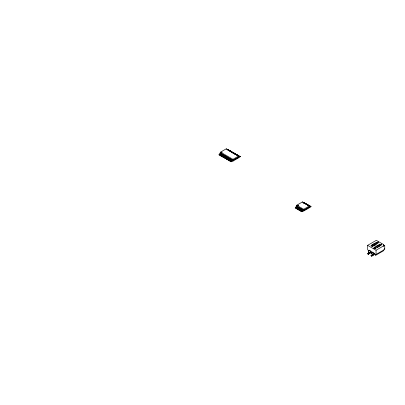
<?xml version="1.0" encoding="UTF-8"?>
<svg xmlns="http://www.w3.org/2000/svg" width="405" height="405" viewBox="0 0 405 405"><rect width="100%" height="100%" fill="white"/><g stroke="black" fill="none" stroke-linecap="round" stroke-linejoin="round"><path stroke-width="0.61" d="M373.942 244.777L374.114 245.688M377.293 245.643L377.197 246.083M374.144 248.518L374.6 248.645L374.908 248.214L374.2 248.589M375.091 245.147L374.878 244.235M378.386 247.05L378.174 246.139M369.912 253.145L368.428 254.305L367.715 253.889L368.95 252.887L369.669 253.302L369.669 252.76L370.529 252.978L370.565 252.072L371.127 251.313L369.178 250.189L368.373 250.806L368.337 251.996L369.198 252.209L368.337 251.996M377.485 242.327L377.997 242.053M298.212 205.406L297.69 205.234M373.896 244.18L373.997 243.704M383.986 249.652L383.545 250.746L375.784 255.231L373.648 253.996M377.754 242.347L378.321 242.089L377.541 242.403L377.819 242.317M219.854 154.102L220.123 153.5M220.315 153.814L220.097 154.305A0.567 0.324 -60 0 1 219.854 154.644L219.024 154.882L219.864 154.882A0.861 0.496 -60 0 0 220.274 154.345L220.7 153.348A0.658 0.38 -60 0 0 220.315 153.814M220.978 154.133L220.76 154.629A0.861 0.496 -60 0 1 220.355 155.166L219.935 155.409L220.345 154.928A0.567 0.324 -60 0 0 220.588 154.589L220.806 154.092A0.658 0.38 -60 0 1 221.191 153.632L221.003 154.077M223.494 156.203L223.919 155.211A0.658 0.38 -60 0 0 223.535 155.672L223.322 156.168A0.567 0.324 -60 0 1 223.079 156.502L222.664 156.988L223.504 156.988A0.861 0.496 -60 0 0 223.914 156.446L224.34 155.454A0.658 0.38 -60 0 0 223.955 155.915L223.742 156.411A0.567 0.324 -60 0 1 223.499 156.745L222.664 156.745M224.618 156.239L224.405 156.73A0.861 0.496 -60 0 1 224.294 156.938M228.05 158.836L228.263 158.34M229.868 159.884L230.237 159.175M298.789 208.772L299.098 208.13M302.429 210.878L302.738 210.23M374.524 244.185L376.093 243.284L376.539 242.261L378.057 243.137L372.463 246.367L370.945 245.491L376.539 242.261M377.825 246.088L379.389 245.187L379.834 244.164L381.353 245.04L375.759 248.27L374.24 247.394L379.834 244.164M225.529 156.76L225.742 156.264A0.658 0.38 -60 0 0 225.357 156.725L225.145 157.216A0.567 0.324 -60 0 1 224.902 157.555L224.486 158.041L225.327 158.041A0.861 0.496 -60 0 0 225.737 157.499L226.162 156.502A0.658 0.38 -60 0 0 225.777 156.968L225.565 157.459A0.567 0.324 -60 0 1 225.322 157.798L224.486 157.798M229.174 158.866L229.387 158.365A0.658 0.38 -60 0 0 229.002 158.826L228.785 159.322A0.567 0.324 -60 0 1 228.541 159.656L228.131 160.142L228.972 160.142A0.861 0.496 -60 0 0 229.377 159.6L229.807 158.608A0.658 0.38 -60 0 0 229.422 159.069L229.205 159.565A0.567 0.324 -60 0 1 228.962 159.899L228.131 159.899M298.09 207.755L298.303 207.254A0.658 0.38 -60 0 0 297.918 207.714L297.705 208.21A0.567 0.324 -60 0 1 297.462 208.55L297.047 209.031L297.888 209.031A0.861 0.496 -60 0 0 298.298 208.489L298.723 207.497A0.658 0.38 -60 0 0 298.338 207.957L298.126 208.453A0.567 0.324 -60 0 1 297.883 208.788L297.047 208.788M301.735 209.856L301.948 209.36A0.658 0.38 -60 0 0 301.563 209.82L301.345 210.311A0.567 0.324 -60 0 1 301.102 210.651L300.687 211.137L301.533 211.137A0.861 0.496 -60 0 0 301.938 210.595L302.368 209.603A0.658 0.38 -60 0 0 301.983 210.063L301.766 210.554A0.567 0.324 -60 0 1 301.522 210.894L300.687 210.894M238.753 156.158A0.658 0.38 -60 0 1 238.955 156.234L239.173 156.482A0.567 0.324 -60 0 0 239.416 156.538L240.246 156.543L239.826 157.029A0.861 0.496 -60 0 1 239.421 156.963L239.112 156.669L238.748 157.758L232.961 161.094L220.523 153.915M309.865 206.889L309.486 207.699L303.699 211.035L296.728 207.011L296.349 206.201L296.728 205.229L302.51 201.887L309.486 205.917L309.865 206.889L303.699 210.448L296.349 206.201M369.163 252.902L367.715 253.889M221.17 152.27L220.143 152.862L232.961 160.264L239.127 156.705L238.748 155.976L226.309 148.792L220.523 152.133L220.143 153.105L232.961 160.507L239.127 156.948M373.861 248.447C374.934 247.379 374.033 248.321 373.967 248.346M377.906 242.124L378.321 242.165M297.219 207.147L297.392 206.727A0.658 0.38 -60 0 0 297.007 207.193L296.794 207.684A0.567 0.324 -60 0 1 296.551 208.023L296.136 208.504L296.976 208.504A0.861 0.496 -60 0 0 297.386 207.968L297.812 206.97A0.658 0.38 -60 0 0 297.427 207.431L297.214 207.927A0.567 0.324 -60 0 1 296.971 208.266L296.136 208.261M372.008 252.69L371.881 253.753L372.494 254.112L372.251 254.254L371.633 253.9L371.633 252.882L372.478 252.092L374.423 253.5L373.861 253.975L373.825 254.882L372.964 254.664L372.964 255.206L371.724 255.919L371.01 255.509L371.01 255.793L371.724 256.208L372.949 255.499L373.213 254.522L372.964 254.664M224.679 156.133L224.831 155.738A0.658 0.38 -60 0 0 224.446 156.198L224.233 156.694A0.567 0.324 -60 0 1 223.99 157.029L223.575 157.515L224.416 157.515A0.861 0.496 -60 0 0 224.826 156.973L225.251 155.981A0.658 0.38 -60 0 0 224.866 156.441L224.653 156.932A0.567 0.324 -60 0 1 224.41 157.272L223.575 157.272M297.69 205.315L298.07 205.102L298.262 205.456M374.802 248.493L374.235 248.493L374.564 248.548M300.915 209.177L301.036 208.833A0.658 0.38 -60 0 0 300.652 209.294L300.434 209.79A0.567 0.324 -60 0 1 300.191 210.124L299.781 210.61L300.621 210.61A0.861 0.496 -60 0 0 301.031 210.068L301.457 209.076A0.658 0.38 -60 0 0 301.072 209.537L300.854 210.033A0.567 0.324 -60 0 1 300.611 210.367L299.781 210.367M228.395 158.142L228.476 157.839A0.658 0.38 -60 0 0 228.091 158.299L227.873 158.795A0.567 0.324 -60 0 1 227.63 159.135L227.22 159.616L228.061 159.616A0.861 0.496 -60 0 0 228.471 159.074L228.896 158.082A0.658 0.38 -60 0 0 228.511 158.542L228.293 159.038A0.567 0.324 -60 0 1 228.05 159.373L227.22 159.373M377.906 242.2L377.541 242.479M297.721 205.274L298.262 205.274M372.858 245.238L373.952 246.017M219.024 154.639L219.434 154.401A0.567 0.324 -60 0 0 219.677 154.062L219.895 153.571A0.658 0.38 -60 0 1 220.279 153.11L220.421 153.267M228.41 149.951L227.99 149.465L227.59 149.698A0.567 0.324 -60 0 1 227.407 149.698M219.024 154.882L219.444 154.639M227.499 149.992L227.645 149.906A0.658 0.38 -60 0 1 228.03 149.926L228.41 149.708M228.901 150.721L229.321 150.235L228.501 150.22A0.567 0.324 -60 0 1 228.243 150.169L228.03 149.921A0.567 0.324 -60 0 1 227.752 149.885L227.539 149.642A0.658 0.38 -60 0 0 227.154 149.627M228.481 150.478L229.321 150.478M219.935 155.166L220.765 155.166A0.567 0.324 -60 0 0 221.008 154.831L221.226 154.335A0.658 0.38 -60 0 1 221.611 153.875L221.181 154.872A0.861 0.496 -60 0 1 220.776 155.409L219.935 155.409M228.921 150.463L229.321 150.235M220.841 155.692L221.257 155.449A0.567 0.324 -60 0 0 221.5 155.115L221.712 154.619A0.658 0.38 -60 0 1 222.102 154.158L221.672 155.155A0.861 0.496 -60 0 1 221.267 155.692L220.841 155.935L221.677 155.692A0.567 0.324 -60 0 0 221.92 155.358L222.132 154.862A0.658 0.38 -60 0 1 222.522 154.401L222.092 155.393A0.861 0.496 -60 0 1 221.687 155.935L220.841 155.935M229.812 151.242L230.232 150.761L229.412 150.746A0.567 0.324 -60 0 1 229.154 150.695L228.941 150.447A0.658 0.38 -60 0 0 228.552 150.432M230.232 150.761L229.832 150.989L230.065 151.222M221.753 156.219L222.168 155.976A0.567 0.324 -60 0 0 222.411 155.641L222.623 155.145A0.658 0.38 -60 0 1 223.013 154.685L222.583 155.677A0.861 0.496 -60 0 1 222.173 156.219L221.753 156.462L222.588 156.219A0.567 0.324 -60 0 0 222.831 155.885L223.044 155.388A0.658 0.38 -60 0 1 223.433 154.928L223.003 155.92A0.861 0.496 -60 0 1 222.593 156.462L221.753 156.462M231.144 151.526L230.723 151.04L230.308 151.278M230.232 151.566L230.374 151.485A0.658 0.38 -60 0 1 230.759 151.5L230.977 151.748M231.144 151.283L230.744 151.516A0.567 0.324 -60 0 1 230.485 151.465L230.273 151.217A0.658 0.38 -60 0 0 229.883 151.202M231.63 151.566L232.05 152.052L231.63 151.566L231.23 151.799A0.567 0.324 -60 0 1 231.047 151.804M222.664 156.988L223.084 156.745A0.861 0.496 -60 0 0 223.352 156.462M231.144 152.093L231.285 152.012A0.658 0.38 -60 0 1 231.67 152.027M232.05 151.809L231.64 152.047A0.567 0.324 -60 0 1 231.397 151.991L231.179 151.743A0.658 0.38 -60 0 0 230.941 151.673M232.541 152.822L232.961 152.336L232.141 152.326A0.567 0.324 -60 0 1 231.888 152.275M223.575 157.515L223.995 157.272A0.861 0.496 -60 0 0 224.193 157.079M232.121 152.579L232.961 152.579M232.961 152.336L232.561 152.569L232.794 152.801A0.567 0.324 -60 0 0 233.037 152.857M233.052 152.852L233.872 152.862L233.452 153.348M224.486 158.041L224.907 157.798A0.861 0.496 -60 0 0 225.317 157.256M233.872 152.862L233.472 153.095A0.567 0.324 -60 0 1 233.219 153.044L233.002 152.796A0.658 0.38 -60 0 0 232.688 152.746M225.398 158.32L226.218 158.335A0.567 0.324 -60 0 0 226.476 157.985L226.689 157.494A0.658 0.38 -60 0 1 227.073 157.029L226.648 158.026A0.861 0.496 -60 0 1 226.238 158.563L225.398 158.563L225.813 158.082A0.567 0.324 -60 0 0 226.056 157.742L226.268 157.251A0.658 0.38 -60 0 1 226.653 156.791L226.228 157.783A0.861 0.496 -60 0 1 225.975 158.173M233.963 153.379L234.363 153.146L234.784 153.632L234.363 153.146M225.398 158.563L225.818 158.32M233.872 153.672L234.019 153.586A0.658 0.38 -60 0 1 234.404 153.606M234.784 153.389L234.384 153.617A0.567 0.324 -60 0 1 234.125 153.566L233.913 153.323A0.658 0.38 -60 0 0 233.564 153.287M226.309 158.846L226.724 158.608A0.567 0.324 -60 0 0 226.962 158.269L227.18 157.773A0.658 0.38 -60 0 1 227.564 157.312L227.139 158.309A0.861 0.496 -60 0 1 226.729 158.846L226.309 159.089L227.144 158.846A0.567 0.324 -60 0 0 227.387 158.512L227.6 158.016A0.658 0.38 -60 0 1 227.985 157.555L227.559 158.552A0.861 0.496 -60 0 1 227.149 159.089L226.309 159.089M235.204 154.442L235.695 153.915L234.859 153.905A0.567 0.324 -60 0 1 234.692 153.905M234.854 154.158L235.695 154.158M235.695 153.915L235.295 154.143A0.567 0.324 -60 0 1 235.113 154.148M236.186 154.923L236.606 154.442L235.786 154.427A0.567 0.324 -60 0 1 235.528 154.376L235.315 154.128A0.658 0.38 -60 0 0 234.961 154.097M227.22 159.616L227.64 159.373A0.861 0.496 -60 0 0 227.833 159.18M236.606 154.442L236.191 154.675A0.567 0.324 -60 0 1 235.948 154.619L235.735 154.371A0.658 0.38 -60 0 0 235.351 154.356M236.697 154.953L237.097 154.72L237.517 155.206L237.097 154.72M228.131 160.142L228.552 159.899A0.861 0.496 -60 0 0 228.957 159.357M237.517 154.963L237.102 155.201A0.567 0.324 -60 0 1 236.859 155.145L236.647 154.897A0.658 0.38 -60 0 0 236.262 154.882M229.038 160.426L229.873 160.426A0.567 0.324 -60 0 0 230.116 160.091L230.329 159.595A0.658 0.38 -60 0 1 230.718 159.135L230.288 160.127A0.861 0.496 -60 0 1 229.878 160.669L229.038 160.669L229.453 160.183A0.567 0.324 -60 0 0 229.696 159.848L229.908 159.352A0.658 0.38 -60 0 1 230.298 158.892L230.44 159.049M237.608 155.48L238.429 155.49L237.938 156.016M229.038 160.669L229.458 160.426A0.861 0.496 -60 0 0 229.848 159.94M238.029 155.722L238.429 155.49M229.949 160.952L230.364 160.709A0.567 0.324 -60 0 0 230.607 160.375L230.82 159.879A0.658 0.38 -60 0 1 231.209 159.418L230.779 160.41A0.861 0.496 -60 0 1 230.369 160.952L229.949 161.195L230.784 160.952A0.567 0.324 -60 0 0 231.027 160.613L231.24 160.122A0.658 0.38 -60 0 1 231.63 159.661L231.199 160.653A0.861 0.496 -60 0 1 230.789 161.195L229.949 161.195M239.112 156.669L238.849 156.543L239.34 156.016L238.52 156.006A0.567 0.324 -60 0 1 238.261 155.955L238.049 155.707A0.658 0.38 -60 0 0 237.659 155.692M220.523 152.133L232.961 159.317L238.748 155.976M239.34 156.016L238.94 156.249A0.567 0.324 -60 0 1 238.753 156.249M230.86 161.479L231.68 161.489A0.567 0.324 -60 0 0 231.938 161.139L232.151 160.648A0.658 0.38 -60 0 1 232.536 160.188L232.111 161.18A0.861 0.496 -60 0 1 231.701 161.722L230.86 161.722L231.275 161.236A0.567 0.324 -60 0 0 231.518 160.896L231.731 160.405A0.658 0.38 -60 0 1 232.116 159.945L231.69 160.937A0.861 0.496 -60 0 1 231.361 161.408M240.246 156.543L239.846 156.775A0.567 0.324 -60 0 1 239.593 156.725L239.375 156.477A0.658 0.38 -60 0 0 238.99 156.462M295.225 207.74L295.64 207.497A0.567 0.324 -60 0 0 295.883 207.157L296.095 206.666A0.658 0.38 -60 0 1 296.48 206.206L296.055 207.198A0.861 0.496 -60 0 1 295.645 207.74L295.225 207.978L296.06 207.74A0.567 0.324 -60 0 0 296.303 207.4L296.516 206.909A0.658 0.38 -60 0 1 296.9 206.449L296.475 207.441A0.861 0.496 -60 0 1 296.065 207.978L295.225 207.978M304.19 203.29L304.611 202.804L303.78 202.799A0.567 0.324 -60 0 1 303.553 202.758L303.32 202.495A0.658 0.38 -60 0 0 303.153 202.414M303.699 203.087L303.846 203.001A0.658 0.38 -60 0 1 304.231 203.021M304.611 202.804L304.201 203.037A0.567 0.324 -60 0 1 303.958 202.981L303.74 202.738A0.658 0.38 -60 0 0 303.391 202.702M305.102 203.816L305.522 203.33L304.702 203.315A0.567 0.324 -60 0 1 304.449 203.264M296.136 208.504L296.556 208.261A0.861 0.496 -60 0 0 296.678 208.155M304.682 203.573L305.102 203.087M305.522 203.33L305.122 203.558L305.355 203.791A0.567 0.324 -60 0 0 305.598 203.847L306.433 203.857L306.013 204.338M297.047 209.031L297.467 208.788A0.861 0.496 -60 0 0 297.877 208.251M305.983 204.014A0.658 0.38 -60 0 1 306.053 204.069L306.433 203.857M297.958 209.314L298.794 209.314A0.567 0.324 -60 0 0 299.037 208.98L299.249 208.484A0.658 0.38 -60 0 1 299.634 208.023L299.209 209.015A0.861 0.496 -60 0 1 298.799 209.557L297.958 209.557L298.374 209.071A0.567 0.324 -60 0 0 298.617 208.737L298.829 208.241A0.658 0.38 -60 0 1 299.214 207.78L299.361 207.937M307.344 204.621L306.924 204.14L306.524 204.368A0.567 0.324 -60 0 1 306.388 204.383M297.958 209.557L298.379 209.314M306.433 204.662L306.58 204.581A0.658 0.38 -60 0 1 306.965 204.596L307.177 204.844A0.567 0.324 -60 0 0 307.42 204.9L308.256 204.905L307.835 205.391M307.344 204.378L306.944 204.611A0.567 0.324 -60 0 1 306.686 204.56L306.474 204.312A0.658 0.38 -60 0 0 306.089 204.297M298.87 209.841L299.28 209.598A0.567 0.324 -60 0 0 299.523 209.263L299.74 208.767A0.658 0.38 -60 0 1 300.125 208.307L299.7 209.299A0.861 0.496 -60 0 1 299.29 209.841L298.87 210.084L299.7 209.841A0.567 0.324 -60 0 0 299.943 209.506L300.161 209.01A0.658 0.38 -60 0 1 300.545 208.55L300.12 209.542A0.861 0.496 -60 0 1 299.71 210.084L298.87 210.084M307.415 205.148L307.835 204.662M307.856 205.138L308.256 204.905M308.747 205.917L309.167 205.431L308.332 205.426A0.567 0.324 -60 0 1 308.089 205.37M299.781 210.61L300.201 210.367A0.861 0.496 -60 0 0 300.606 209.825M308.767 205.664L309.167 205.431M309.587 206.484L310.078 205.958L309.243 205.953M296.728 205.229L303.699 209.258L309.486 205.917M300.687 211.137L301.112 210.894A0.861 0.496 -60 0 0 301.517 210.352M310.078 205.958L309.663 206.196A0.567 0.324 -60 0 1 309.42 206.14L309.207 205.892A0.658 0.38 -60 0 0 308.818 205.877M309.587 206.727L310.159 206.899A0.861 0.496 -60 0 0 310.569 206.97L310.989 206.484L310.169 206.474A0.567 0.324 -60 0 1 309.911 206.418L309.698 206.175A0.658 0.38 -60 0 0 309.309 206.16L309.865 206.646L303.699 210.205L296.349 205.958M301.598 211.42L302.419 211.43A0.567 0.324 -60 0 0 302.677 211.081L302.889 210.59A0.658 0.38 -60 0 1 303.279 210.129L302.849 211.121A0.861 0.496 -60 0 1 302.439 211.658L301.598 211.658L302.014 211.177A0.567 0.324 -60 0 0 302.257 210.838L302.469 210.347A0.658 0.38 -60 0 1 302.859 209.886L303.001 210.043M301.598 211.658L302.019 211.42A0.861 0.496 -60 0 0 302.317 211.086M309.521 206.413L309.739 206.656A0.861 0.496 -60 0 0 310.149 206.727L310.989 206.727M310.989 206.484L310.589 206.712A0.567 0.324 -60 0 1 310.331 206.661L310.119 206.418A0.658 0.38 -60 0 0 309.729 206.403M368.611 250.776L367.613 249.571L367.613 245.359L376.311 240.337L383.454 244.458L383.454 246.331L384.75 245.582L384.75 249.419L376.053 254.441L375.506 254.127L375.784 255.231M372.959 245.091L371.395 245.997L372.408 246.579M373.567 248.204L374.22 247.83M373.567 248.28L374.22 247.906M376.255 246.994L374.691 247.9L375.703 248.483M381.004 244.463L381.616 243.992L381.095 244.362M371.127 251.313L370.317 251.93L370.281 253.12M367.715 253.606L368.428 254.016L369.669 253.302M367.613 245.359L376.053 250.229L383.454 245.956M372.139 252.573L372.478 252.092M374.423 253.216L373.613 253.834L373.582 255.023M371.01 255.509L372.251 254.796L372.964 255.206M374.372 248.366L374.863 248.392M374.782 244.129L376.144 244.767M378.078 246.032L379.439 246.67M373.056 244.266L372.848 244.974M376.351 246.169L376.144 246.878M235.102 154.335L235.356 154.614M238.742 156.436L239.001 156.72A0.861 0.496 -60 0 0 239.406 156.786M230.232 150.999L229.812 150.518M233.872 153.105L233.452 152.619M236.606 154.68L236.186 154.199M238.429 155.733L238.008 155.247M240.246 156.786L239.826 156.3M232.961 153.146L233.381 153.389M383.454 244.833L384.75 245.582M376.093 243.284L377.106 243.866M379.389 245.187L380.401 245.769M310.078 206.201L309.658 205.715M310.149 206.727L310.569 206.97M220.355 155.166L220.776 155.409M221.267 155.692L221.687 155.935M222.173 156.219L222.593 156.462M223.084 156.745L223.504 156.988M223.995 157.272L224.416 157.515M224.907 157.798L225.327 158.041M226.729 158.846L227.149 159.089M227.64 159.373L228.061 159.616M228.552 159.899L228.972 160.142M229.458 160.426L229.878 160.669M230.369 160.952L230.789 161.195M231.28 161.479L231.701 161.722M295.645 207.74L296.065 207.978M296.556 208.261L296.976 208.504M297.467 208.788L297.888 209.031M299.29 209.841L299.71 210.084M300.201 210.367L300.621 210.61M301.112 210.894L301.533 211.137M302.019 211.42L302.439 211.658M369.669 250.756L371.127 251.596M373.45 252.938L374.423 253.5M370.438 252.143L372.043 253.069M373.213 254.522L373.825 254.882M222.056 152.179L221.474 152.27L222.092 152.133M303.542 202.951L303.78 203.219M308.509 205.613L308.296 205.365A0.658 0.38 -60 0 0 308.018 205.3M307.598 205.087L307.385 204.839A0.658 0.38 -60 0 0 307.182 204.763M305.775 204.034L305.562 203.786A0.658 0.38 -60 0 0 305.178 203.771M304.869 203.507L304.651 203.259A0.658 0.38 -60 0 0 304.337 203.214M238.682 156.198L238.469 155.95A0.658 0.38 -60 0 0 238.079 155.935M237.558 155.424L237.77 155.672A0.567 0.324 -60 0 0 237.846 155.728M237.35 155.429L237.138 155.181A0.658 0.38 -60 0 0 236.748 155.166M236.439 154.902L236.226 154.654A0.658 0.38 -60 0 0 235.912 154.604M235.037 154.092L234.824 153.844A0.658 0.38 -60 0 0 234.687 153.773M233.705 153.323L233.493 153.08A0.658 0.38 -60 0 0 233.108 153.065M232.308 152.518L232.09 152.27A0.658 0.38 -60 0 0 231.852 152.199M229.574 150.938L229.362 150.69A0.658 0.38 -60 0 0 229.007 150.66M228.663 150.412L228.45 150.164A0.658 0.38 -60 0 0 228.212 150.093M227.332 149.642L227.119 149.399A0.658 0.38 -60 0 0 227.018 149.329M377.409 247.592L377.242 246.68M298.293 205.234L298.07 205.537L297.675 205.279M375.06 244.367L375.065 245.334M384.588 248.493L384.588 248.781M376.053 250.229L376.053 254.441M372.251 254.254L372.251 254.796M371.724 255.919L371.724 256.208M369.178 250.189L369.178 250.472M368.95 252.35L368.95 252.887M368.428 254.016L368.428 254.305M303.699 209.258L303.699 211.035M302.51 201.887L302.51 202.399M232.961 159.317L232.961 161.094M226.309 148.792L226.309 149.303M304.793 203.512A0.658 0.38 -60 0 1 305.097 203.507M307.491 205.107A0.658 0.38 -60 0 1 307.876 205.122M296.966 207.724A0.861 0.496 -60 0 1 296.825 207.978M298.677 208.98A0.861 0.496 -60 0 1 298.536 209.167M238.92 156.502A0.861 0.496 -60 0 1 238.758 156.538M232.343 152.482A0.658 0.38 -60 0 1 232.48 152.488M219.707 154.356A0.861 0.496 -60 0 1 219.601 154.492M235.275 154.401A0.861 0.496 -60 0 1 235.118 154.437"/></g></svg>
